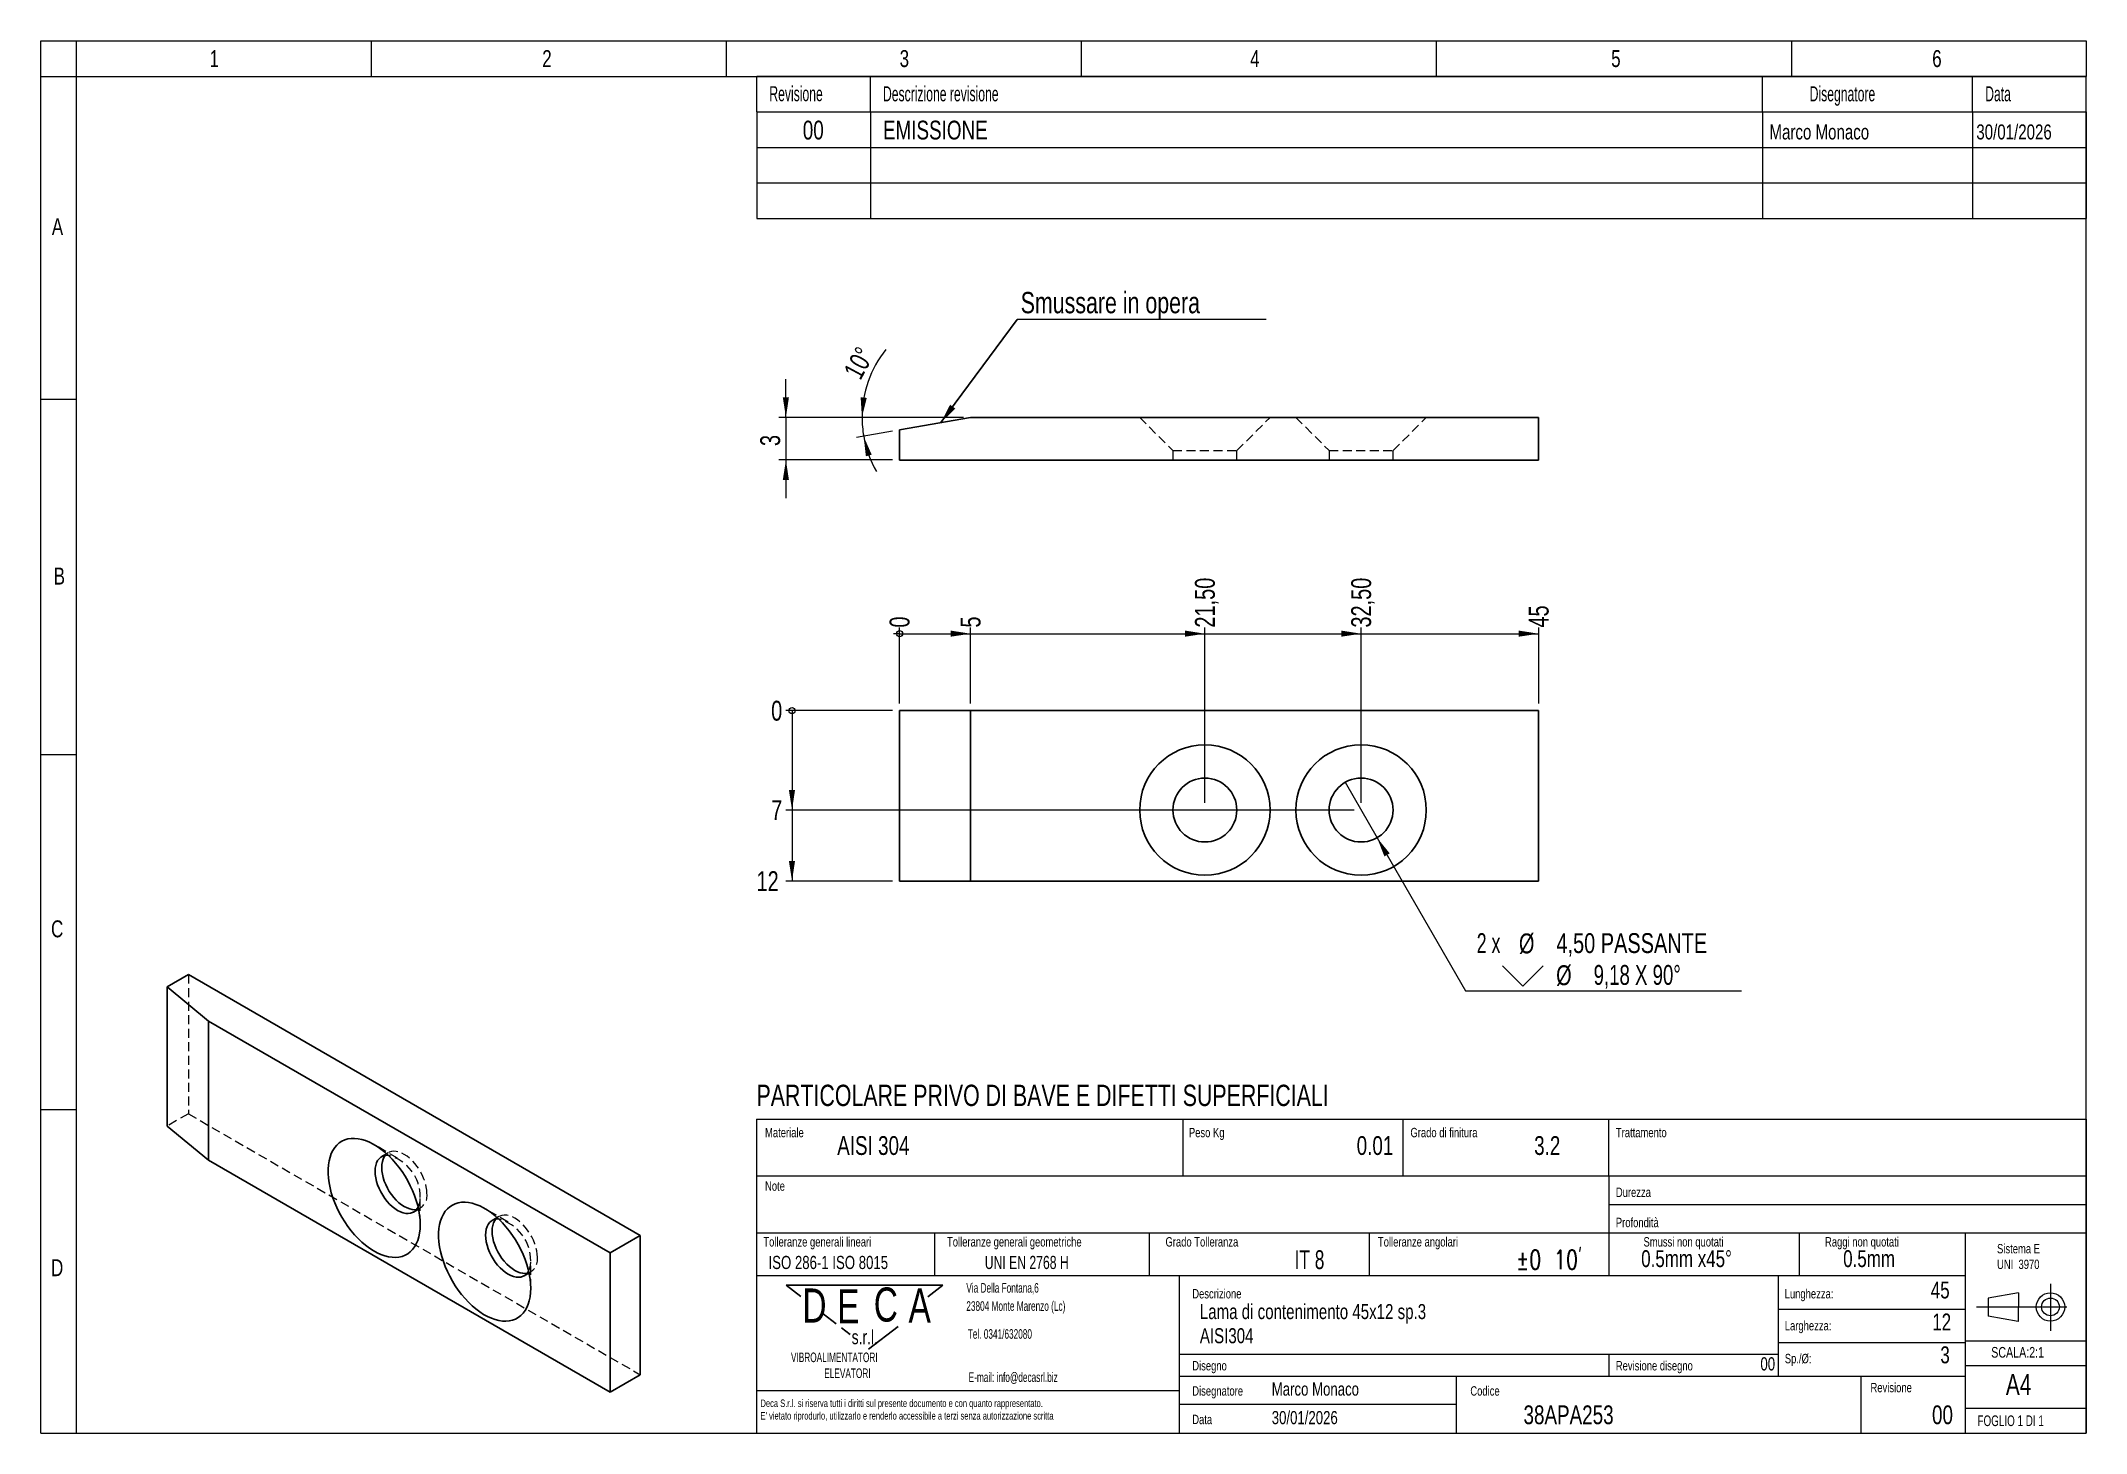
# Model space of a CAD drawing. Header units: millimetres. Extents: x 2 to 146, y 3 to 101.
import ezdxf

# ---------------------------------------------------------------- set-up
doc = ezdxf.new("R2010")
doc.units = ezdxf.units.MM
doc.header["$LTSCALE"] = 0.5
doc.linetypes.add('CENTERX2', pattern=[20.32, 12.7, -2.54, 2.54, -2.54])
doc.linetypes.add('HIDDEN', pattern=[1.905, 1.27, -0.635])
doc.layers.add('FORMAT', color=7, linetype='Continuous')
doc.layers.add('TESTO', color=179, linetype='Continuous')
doc.styles.add('SLDTEXTSTYLE0', font='TXT', dxfattribs={"width": 0.75})
doc.styles.add('SLDTEXTSTYLE1', font='TXT', dxfattribs={"width": 0.605})
doc.styles.add('SLDTEXTSTYLE2', font='TXT', dxfattribs={"width": 0.75, "bigfont": 'bigfont'})
doc.styles.add('SLDTEXTSTYLE3', font='TXT', dxfattribs={"width": 0.6875})
doc.styles.add('SLDTEXTSTYLE4', font='TXT', dxfattribs={"width": 0.732984})
doc.styles.add('SLDTEXTSTYLE5', font='TXT', dxfattribs={"width": 0.643617})
doc.styles.add('SLDTEXTSTYLE6', font='TXT', dxfattribs={"width": 0.692308})
doc.styles.add('SLDTEXTSTYLE7', font='TXT', dxfattribs={"width": 0.666667})
doc.styles.add('SLDTEXTSTYLE8', font='TXT', dxfattribs={"width": 0.7})
doc.dimstyles.new('SLDDIMSTYLE0', dxfattribs={"dimtxt": 1.4, "dimasz": 0.14359, "dimexe": 0, "dimexo": 0.0625, "dimgap": 0.35, "dimtad": 0, "dimtih": 1, "dimtoh": 1, "dimdec": 0, "dimrnd": 1e-09, "dimdsep": 46, "dimtxsty": 'SLDTEXTSTYLE0', "dimblk1": 'ORIGIN', "dimblk2": 'ORIGIN', "dimsah": 1, "dimcen": 0.09, "dimadec": 0, "dimazin": 2, "dimtfac": 1, "dimtdec": 0, "dimtofl": 0, "dimtmove": 0, "dimatfit": 3, "dimldrblk": 'ORIGIN', "dimfxl": 1, "dimfrac": 2, "dimtolj": 1, "dimtzin": 12, "dimarcsym": 0})
doc.dimstyles.new('SLDDIMSTYLE1', dxfattribs={"dimtxt": 1.4, "dimasz": 1.4, "dimexe": 0, "dimexo": 0.0625, "dimgap": 0.35, "dimtad": 0, "dimtih": 1, "dimtoh": 1, "dimrnd": 1e-09, "dimzin": 12, "dimdsep": 46, "dimtxsty": 'SLDTEXTSTYLE0', "dimsah": 1, "dimcen": 0.09, "dimadec": 0, "dimazin": 3, "dimtfac": 1, "dimtofl": 0, "dimtmove": 0, "dimatfit": 3, "dimfxl": 1, "dimfrac": 2, "dimtolj": 1, "dimtzin": 12, "dimarcsym": 0})
doc.dimstyles.new('SLDDIMSTYLE2', dxfattribs={"dimtxt": 1.4, "dimasz": 1.4, "dimexe": 0, "dimexo": 0.0625, "dimgap": 0.35, "dimtad": 0, "dimtih": 1, "dimtoh": 1, "dimrnd": 1e-09, "dimzin": 4, "dimdsep": 46, "dimtxsty": 'SLDTEXTSTYLE0', "dimblk1": 'NONE', "dimsah": 1, "dimcen": 0, "dimadec": 0, "dimazin": 1, "dimtfac": 1, "dimtmove": 0, "dimatfit": 3, "dimldrblk": 'NONE', "dimfxl": 1, "dimfrac": 2, "dimtolj": 1, "dimtzin": 12, "dimarcsym": 0})
doc.dimstyles.new('SLDDIMSTYLE3', dxfattribs={"dimtxt": 1.4, "dimasz": 1.4, "dimexe": 0, "dimexo": 0.0625, "dimgap": 0.35, "dimtad": 1, "dimdec": 4, "dimlfac": 0.5, "dimzin": 12, "dimdsep": 46, "dimtxsty": 'SLDTEXTSTYLE0', "dimsah": 1, "dimcen": 0.09, "dimazin": 3, "dimtfac": 1, "dimtofl": 0, "dimtmove": 0, "dimatfit": 3, "dimfxl": 1, "dimfrac": 2, "dimtolj": 1, "dimtzin": 12, "dimarcsym": 0})
doc.dimstyles.new('SLDDIMSTYLE4', dxfattribs={"dimtxt": 1.4, "dimasz": 1.4, "dimexe": 0, "dimexo": 0.0625, "dimgap": 0.35, "dimtad": 1, "dimrnd": 1e-09, "dimzin": 12, "dimdsep": 46, "dimtxsty": 'SLDTEXTSTYLE0', "dimsah": 1, "dimcen": 0.09, "dimadec": 0, "dimazin": 3, "dimtfac": 1, "dimtmove": 0, "dimatfit": 0, "dimfxl": 1, "dimfrac": 2, "dimtolj": 1, "dimtzin": 12, "dimarcsym": 0})
doc.dimstyles.new('SLDDIMSTYLE5', dxfattribs={"dimtxt": 0.18, "dimasz": 1.4, "dimexe": 0, "dimexo": 0.0625, "dimgap": 0, "dimtad": 0, "dimtih": 1, "dimtoh": 1, "dimdec": 0, "dimrnd": 1e-09, "dimzin": 0, "dimdsep": 46, "dimtxsty": 'Standard', "dimsah": 1, "dimcen": 0.09, "dimadec": 0, "dimazin": 0, "dimtfac": 1.4, "dimtdec": 0, "dimtofl": 0, "dimtmove": 0, "dimatfit": 3, "dimfxl": 1, "dimfrac": 2, "dimtolj": 1, "dimtzin": 0, "dimarcsym": 0})

# ---------------------------------------------------------------- blocks, each defined once
blk = doc.blocks.new('SW_NOTE_0')
at = {"color": 0, "linetype": 'Continuous', "lineweight": 0, "insert": (0, 19.3), "char_height": 15, "attachment_point": 1, "style": 'SLDTEXTSTYLE0'}
blk.add_mtext('PARTICOLARE PRIVO DI BAVE E DIFETTI SUPERFICIALI', dxfattribs=at)
blk = doc.blocks.new('Particolare privo di bave e dif.sup.')
at = {"color": 7, "linetype": 'Continuous', "lineweight": 0}
blk.add_blockref('SW_NOTE_0', (1.4, -1), dxfattribs=at)
blk = doc.blocks.new('_Origin')
at = {"color": 0, "linetype": 'ByBlock', "lineweight": -2}
blk.add_line((0, 0), (-1, 0), dxfattribs=at)
blk.add_circle((0, 0), 0.5, dxfattribs=at)
blk = doc.blocks.new('_D')
at = {"color": 7, "linetype": 'Continuous', "lineweight": 0}
blk.add_line((62.71, 54.66), (62.71, 60), dxfattribs=at)
at = {"color": 7, "linetype": 'Continuous', "lineweight": 18, "xscale": 0.4307692308, "yscale": 0.4307692308}
blk.add_blockref('_Origin', (62.71, 59.57), dxfattribs=at)
at = {"color": 7, "linetype": 'Continuous', "lineweight": 18, "insert": (62.01, 60), "char_height": 1.4, "attachment_point": 1, "rotation": 90, "style": 'SLDTEXTSTYLE0'}
blk.add_mtext('0', dxfattribs=at)
blk = doc.blocks.new('_D_1')
at = {"color": 7, "linetype": 'Continuous', "lineweight": 0}
for p, q in [((62.71, 59.57), (67.71, 59.57)), ((67.71, 54.66), (67.71, 60))]:
    blk.add_line(p, q, dxfattribs=at)
at = {"color": 7, "linetype": 'Continuous', "lineweight": 18}
blk.add_solid([(67.71, 59.57), (66.31, 59.79), (66.31, 59.36)], dxfattribs=at)
at = {"color": 7, "linetype": 'Continuous', "lineweight": 18, "insert": (67.01, 60), "char_height": 1.4, "attachment_point": 1, "rotation": 90, "style": 'SLDTEXTSTYLE0'}
blk.add_mtext('5', dxfattribs=at)
blk = doc.blocks.new('_D_2')
at = {"color": 7, "linetype": 'Continuous', "lineweight": 0}
for p, q in [((67.71, 59.57), (84.21, 59.57)), ((84.21, 47.66), (84.21, 60))]:
    blk.add_line(p, q, dxfattribs=at)
at = {"color": 7, "linetype": 'Continuous', "lineweight": 18}
blk.add_solid([(84.21, 59.57), (82.81, 59.79), (82.81, 59.36)], dxfattribs=at)
at = {"color": 7, "linetype": 'Continuous', "lineweight": 18, "insert": (83.51, 60), "char_height": 1.4, "attachment_point": 1, "rotation": 90, "style": 'SLDTEXTSTYLE0'}
blk.add_mtext('21,50', dxfattribs=at)
blk = doc.blocks.new('_D_3')
at = {"color": 7, "linetype": 'Continuous', "lineweight": 0}
for p, q in [((84.21, 59.57), (95.21, 59.57)), ((95.21, 47.66), (95.21, 60))]:
    blk.add_line(p, q, dxfattribs=at)
at = {"color": 7, "linetype": 'Continuous', "lineweight": 18}
blk.add_solid([(95.21, 59.57), (93.81, 59.79), (93.81, 59.36)], dxfattribs=at)
at = {"color": 7, "linetype": 'Continuous', "lineweight": 18, "insert": (94.51, 60), "char_height": 1.4, "attachment_point": 1, "rotation": 90, "style": 'SLDTEXTSTYLE0'}
blk.add_mtext('32,50', dxfattribs=at)
blk = doc.blocks.new('_D_4')
at = {"color": 7, "linetype": 'Continuous', "lineweight": 0}
for p, q in [((95.21, 59.57), (107.71, 59.57)), ((107.71, 54.66), (107.71, 60))]:
    blk.add_line(p, q, dxfattribs=at)
at = {"color": 7, "linetype": 'Continuous', "lineweight": 18}
blk.add_solid([(107.71, 59.57), (106.31, 59.79), (106.31, 59.36)], dxfattribs=at)
at = {"color": 7, "linetype": 'Continuous', "lineweight": 18, "insert": (107.01, 60), "char_height": 1.4, "attachment_point": 1, "rotation": 90, "style": 'SLDTEXTSTYLE0'}
blk.add_mtext('45', dxfattribs=at)
blk = doc.blocks.new('_D_5')
at = {"color": 7, "linetype": 'Continuous', "lineweight": 0}
blk.add_line((62.21, 54.16), (54.71, 54.16), dxfattribs=at)
at = {"color": 7, "linetype": 'Continuous', "lineweight": 18, "xscale": 0.4307692308, "yscale": 0.4307692308}
blk.add_blockref('_Origin', (55.14, 54.16), dxfattribs=at)
at = {"color": 7, "linetype": 'Continuous', "lineweight": 18, "insert": (53.67, 54.85), "char_height": 1.4, "attachment_point": 1, "style": 'SLDTEXTSTYLE0'}
blk.add_mtext('0', dxfattribs=at)
blk = doc.blocks.new('_D_6')
at = {"color": 7, "linetype": 'Continuous', "lineweight": 0}
for p, q in [((55.14, 54.16), (55.14, 47.16)), ((94.71, 47.16), (54.71, 47.16))]:
    blk.add_line(p, q, dxfattribs=at)
at = {"color": 7, "linetype": 'Continuous', "lineweight": 18}
blk.add_solid([(55.14, 47.16), (55.35, 48.56), (54.92, 48.56)], dxfattribs=at)
at = {"color": 7, "linetype": 'Continuous', "lineweight": 18, "insert": (53.67, 47.85), "char_height": 1.4, "attachment_point": 1, "style": 'SLDTEXTSTYLE0'}
blk.add_mtext('7', dxfattribs=at)
blk = doc.blocks.new('_D_7')
at = {"color": 7, "linetype": 'Continuous', "lineweight": 0}
for p, q in [((55.14, 47.16), (55.14, 42.16)), ((62.21, 42.16), (54.71, 42.16))]:
    blk.add_line(p, q, dxfattribs=at)
at = {"color": 7, "linetype": 'Continuous', "lineweight": 18}
blk.add_solid([(55.14, 42.16), (55.35, 43.56), (54.92, 43.56)], dxfattribs=at)
at = {"color": 7, "linetype": 'Continuous', "lineweight": 18, "insert": (52.64, 42.85), "char_height": 1.4, "attachment_point": 1, "style": 'SLDTEXTSTYLE0'}
blk.add_mtext('12', dxfattribs=at)
blk = doc.blocks.new('SW_SYMBOL_HOLE_SINK')
at = {"color": 0, "linetype": 'Continuous', "lineweight": 18}
for p, q in [((0, 437.5), (400, 37.5)), ((400, 37.5), (800, 437.5))]:
    blk.add_line(p, q, dxfattribs=at)
blk = doc.blocks.new('_D_8')
at = {"color": 7, "linetype": 'Continuous', "lineweight": 0}
for p, q in [((94.08, 49.11), (96.33, 45.21)), ((96.33, 45.21), (102.56, 34.42)), ((102.56, 34.42), (121.99, 34.42))]:
    blk.add_line(p, q, dxfattribs=at)
at = {"color": 7, "linetype": 'Continuous', "lineweight": 18}
blk.add_solid([(96.33, 45.21), (96.85, 43.89), (97.22, 44.11)], dxfattribs=at)
at = {"color": 7, "linetype": 'Continuous', "lineweight": 18, "xscale": 0.0035765625, "yscale": 0.0035765625, "zscale": 0.0035765625}
blk.add_blockref('SW_SYMBOL_HOLE_SINK', (105.16, 34.62), dxfattribs=at)
at = {"color": 7, "linetype": 'Continuous', "lineweight": 18, "char_height": 1.4, "attachment_point": 1}
for s, insert, style in [('2 x', (103.35, 38.49), 'SLDTEXTSTYLE7'), ('%%c', (106.32, 38.47), 'SLDTEXTSTYLE0'), ('4,50 PASSANTE', (108.96, 38.49), 'SLDTEXTSTYLE0'), ('%%c', (108.94, 36.23), 'SLDTEXTSTYLE0'), ('9,18 X 90°', (111.58, 36.25), 'SLDTEXTSTYLE8')]:
    blk.add_mtext(s, dxfattribs=dict(at, insert=insert, style=style))
blk = doc.blocks.new('_None')
blk = doc.blocks.new('_D_9')
at = {"color": 7, "linetype": 'Continuous', "lineweight": 0}
for p, q in [((67.21, 74.8), (59.56, 74.8)), ((62.22, 73.83), (59.69, 73.38))]:
    blk.add_line(p, q, dxfattribs=at)
at = {"color": 7, "linetype": 'Continuous', "lineweight": 18}
for start, end in [(141.3477, 180), (180, 190), (190, 209.9137)]:
    blk.add_arc((67.71, 74.8), 7.64, start, end, dxfattribs=at)
for points in [[(60.06, 74.8), (60.4, 76.17), (59.97, 76.21)], [(60.18, 73.47), (60.34, 72.06), (60.75, 72.17)]]:
    blk.add_solid(points, dxfattribs=at)
at = {"color": 7, "linetype": 'Continuous', "lineweight": 18, "insert": (58.72, 78.02), "char_height": 1.4, "attachment_point": 1, "rotation": 61.7815, "style": 'SLDTEXTSTYLE0'}
blk.add_mtext('10°', dxfattribs=at)
blk = doc.blocks.new('_D_10')
at = {"color": 7, "linetype": 'Continuous', "lineweight": 0}
for p, q in [((54.71, 74.8), (54.71, 77.49)), ((67.21, 74.8), (54.21, 74.8)), ((54.71, 74.8), (54.71, 71.8)), ((62.21, 71.8), (54.21, 71.8)), ((54.71, 71.8), (54.71, 69.1))]:
    blk.add_line(p, q, dxfattribs=at)
at = {"color": 7, "linetype": 'Continuous', "lineweight": 18}
for points in [[(54.71, 74.8), (54.92, 76.2), (54.49, 76.2)], [(54.71, 71.8), (54.49, 70.4), (54.92, 70.4)]]:
    blk.add_solid(points, dxfattribs=at)
at = {"color": 7, "linetype": 'Continuous', "lineweight": 18, "insert": (52.9, 72.78), "char_height": 1.4, "attachment_point": 1, "rotation": 90, "style": 'SLDTEXTSTYLE0'}
blk.add_mtext('3', dxfattribs=at)
blk = doc.blocks.new('SW_NOTE_0_1')
at = {"color": 0, "linetype": 'Continuous', "lineweight": 0}
blk.add_line((17.52, 0), (0, 0), dxfattribs=at)
at = {"color": 0, "linetype": 'Continuous', "lineweight": 0, "insert": (0.24, 1.94), "char_height": 1.5, "attachment_point": 1, "style": 'SLDTEXTSTYLE0'}
blk.add_mtext('Smussare in opera', dxfattribs=at)

msp = doc.modelspace()

# ---------------------------------------------------------------- linework, layer by layer
at = {"color": 7, "linetype": 'Continuous', "lineweight": 18}
for p, q in [((2.25361, 98.79913), (2.25361, 101.29913)), ((2.25361, 101.29913), (4.75361, 101.29913)), ((4.75361, 101.29913), (146.25361, 101.29913)), ((4.75361, 98.79913), (4.75361, 101.29913)), ((25.50361, 101.29913), (25.50361, 98.79913)), ((50.50361, 101.29913), (50.50361, 98.79913)), ((75.50361, 101.29913), (75.50361, 98.79913)), ((100.50361, 101.29913), (100.50361, 98.79913)), ((125.50361, 101.29913), (125.50361, 98.79913)), ((146.25361, 101.29913), (146.25361, 98.79913)), ((2.25361, 3.29913), (2.25361, 98.79913)), ((2.25361, 98.79913), (4.75361, 98.79913)), ((4.75361, 3.29913), (4.75361, 98.79913)), ((4.75361, 98.79913), (146.25361, 98.79913)), ((146.25361, 98.79913), (52.65361, 98.79913)), ((52.65361, 98.79913), (146.25361, 98.79913)), ((52.65361, 96.29913), (52.65361, 98.79913)), ((52.65361, 98.79913), (146.25361, 98.79913)), ((60.65361, 96.29913), (60.65361, 98.79913)), ((123.45956, 96.29913), (123.45956, 98.79913)), ((138.25361, 96.29913), (138.25361, 98.79913)), ((146.25361, 3.29913), (146.25361, 98.79913)), ((146.25361, 96.29913), (146.25361, 98.79913)), ((146.25361, 96.29913), (146.25361, 98.79913)), ((52.65361, 96.29913), (146.25361, 96.29913)), ((52.65361, 96.29913), (52.65361, 88.79913)), ((60.65361, 96.29913), (60.65361, 88.79913)), ((123.45956, 96.29913), (123.45956, 88.79913)), ((138.25361, 96.29913), (138.25361, 88.79913)), ((146.25361, 96.29913), (146.25361, 88.79913)), ((146.25361, 96.29913), (146.25361, 88.79913)), ((52.65361, 93.79913), (146.25361, 93.79913)), ((52.65361, 91.29913), (146.25361, 91.29913)), ((52.65361, 88.79913), (146.25361, 88.79913)), ((4.75361, 76.04913), (2.25361, 76.04913)), ((4.75361, 51.04913), (2.25361, 51.04913)), ((4.75361, 26.04913), (2.25361, 26.04913)), ((52.6481, 25.40039), (52.6481, 3.30039)), ((52.6481, 25.40039), (146.24824, 25.40039)), ((82.6481, 25.40039), (82.6481, 21.40039)), ((98.1481, 25.40039), (98.1481, 21.40039)), ((112.6481, 21.40039), (112.6481, 25.40039)), ((146.24824, 25.40039), (146.24824, 3.30039)), ((146.25361, 25.39913), (146.25361, 3.29913)), ((52.6481, 21.40039), (146.24824, 21.40039)), ((112.6481, 21.40039), (112.6481, 17.39993)), ((112.6481, 19.40039), (146.24824, 19.40039)), ((52.6481, 17.39993), (146.24824, 17.39993)), ((65.18136, 17.39993), (65.18136, 14.40039)), ((80.28011, 17.39993), (80.28011, 14.40039)), ((95.77015, 17.39993), (95.77015, 14.40039)), ((112.65632, 17.39993), (112.65632, 14.40039)), ((126.05389, 17.39993), (126.05389, 14.40039)), ((137.7481, 17.39993), (137.7481, 3.30039)), ((52.6481, 14.40039), (82.3981, 14.40039)), ((82.3981, 14.40039), (82.3981, 3.30039)), ((82.3981, 14.40039), (137.7481, 14.40039)), ((124.56354, 14.40039), (124.56354, 12.03372)), ((141.48563, 13.16451), (139.35857, 12.78951)), ((141.48563, 13.16451), (141.47545, 11.16451)), ((124.56354, 12.03372), (124.56354, 9.66705)), ((124.56354, 12.03372), (137.7481, 12.03372)), ((139.35857, 12.78951), (139.35857, 11.53951)), ((141.47545, 11.16451), (139.35857, 11.53951)), ((82.3981, 8.85039), (124.56354, 8.85039)), ((112.65632, 8.85039), (112.65632, 7.30039)), ((124.56354, 9.66705), (124.56354, 7.30039)), ((124.56354, 9.66705), (137.7481, 9.66705)), ((137.7481, 9.80039), (146.24824, 9.80039)), ((137.74824, 9.80039), (146.24824, 9.80039)), ((137.74824, 9.80039), (137.74824, 3.30039)), ((82.3981, 7.30039), (137.7481, 7.30039)), ((101.90856, 7.30039), (101.90856, 3.30039)), ((130.40124, 7.30039), (130.40124, 3.30039)), ((137.74824, 8.05039), (146.24824, 8.05039)), ((52.6481, 6.30039), (82.43084, 6.30039)), ((101.90856, 5.30039), (82.3981, 5.30039)), ((137.74824, 5.05039), (146.24824, 5.05039)), ((2.25361, 3.29913), (4.75361, 3.29913)), ((4.75361, 3.29913), (146.25361, 3.29913)), ((52.6481, 3.30039), (146.24824, 3.30039)), ((52.64824, 3.30039), (146.24824, 3.30039)), ((52.65347, 3.29913), (146.25361, 3.29913))]:
    msp.add_line(p, q, dxfattribs=at)
at = {"color": 7, "linetype": 'Continuous', "lineweight": 25}
for p, q in [((67.70741, 74.79712), (62.70741, 73.91548)), ((62.70741, 71.79712), (62.70741, 73.91548)), ((67.70741, 74.79712), (107.70741, 74.79712)), ((107.70741, 71.79712), (107.70741, 74.79712)), ((62.70741, 71.79712), (107.70741, 71.79712)), ((62.70741, 42.15838), (62.70741, 54.15838)), ((62.70741, 54.15838), (67.70741, 54.15838)), ((67.70741, 54.15838), (67.70741, 42.15838)), ((107.70741, 54.15838), (67.70741, 54.15838)), ((107.70741, 42.15838), (107.70741, 54.15838)), ((67.70741, 42.15838), (62.70741, 42.15838)), ((67.70741, 42.15838), (107.70741, 42.15838)), ((12.63616, 35.57203), (11.13825, 34.7073)), ((11.13825, 34.7073), (14.05038, 32.3064)), ((11.13825, 24.90881), (11.13825, 34.7073)), ((44.45597, 17.20285), (12.63616, 35.57203)), ((42.33465, 15.97824), (14.05038, 32.3064)), ((14.05038, 32.3064), (14.05038, 22.50791)), ((14.05038, 22.50791), (11.13825, 24.90881)), ((14.05038, 22.50791), (42.33465, 6.17975)), ((44.45597, 17.20285), (42.33465, 15.97824)), ((42.33465, 6.17975), (42.33465, 15.97824)), ((44.45597, 7.40436), (44.45597, 17.20285)), ((44.45597, 7.40436), (42.33465, 6.17975))]:
    msp.add_line(p, q, dxfattribs=at)
at = {"color": 7, "linetype": 'HIDDEN', "lineweight": 18}
for p, q in [((79.61741, 74.79712), (81.95741, 72.45712)), ((86.45741, 72.45712), (88.79741, 74.79712)), ((90.61741, 74.79712), (92.95741, 72.45712)), ((97.45741, 72.45712), (99.79741, 74.79712)), ((81.95741, 72.45712), (86.45741, 72.45712)), ((81.95741, 72.45712), (81.95741, 71.79712)), ((86.45741, 71.79712), (86.45741, 72.45712)), ((92.95741, 72.45712), (97.45741, 72.45712)), ((92.95741, 72.45712), (92.95741, 71.79712)), ((97.45741, 71.79712), (97.45741, 72.45712)), ((12.63616, 35.57203), (12.63616, 25.77354)), ((12.63616, 25.77354), (11.13825, 24.90881)), ((12.63616, 25.77354), (44.45597, 7.40436)), ((27.37253, 22.64751), (25.71817, 23.60286)), ((26.71405, 23.02847), (26.24736, 22.75905)), ((28.49718, 18.86183), (28.96387, 19.13125)), ((28.96326, 17.98159), (28.96326, 19.89198)), ((35.1507, 18.15727), (33.49634, 19.11262)), ((34.49223, 18.53822), (34.02553, 18.26881)), ((36.27535, 14.37159), (36.74204, 14.641)), ((36.74143, 13.49134), (36.74143, 15.40174))]:
    msp.add_line(p, q, dxfattribs=at)
at = {"color": 7, "linetype": 'CENTERX2', "lineweight": 18}
for p, q in [((143.74498, 13.80482), (143.74498, 10.50737)), ((138.54844, 12.17881), (145.29727, 12.17881))]:
    msp.add_line(p, q, dxfattribs=at)
at = {"color": 7, "linetype": 'Continuous', "lineweight": 25, "flags": 128}
for points in [[(28.96326, 17.98159), (28.95188, 18.30178), (28.91781, 18.63286), (28.86129, 18.97252), (28.78273, 19.31837), (28.68266, 19.66799), (28.5618, 20.01892), (28.42099, 20.3687), (28.26121, 20.71489), (28.08359, 21.05504), (27.88938, 21.38677), (27.67994, 21.70777), (27.45673, 22.01576), (27.22132, 22.30861), (26.97537, 22.58425), (26.72059, 22.84074), (26.45878, 23.07629), (26.19177, 23.28925), (25.92143, 23.47812), (25.64967, 23.64158), (25.37838, 23.77849), (25.10947, 23.88787), (24.84483, 23.96897), (24.58631, 24.02121), (24.33572, 24.04423), (24.09483, 24.03787), (23.86532, 24.00217), (23.6488, 23.93738), (23.4468, 23.84396), (23.26072, 23.72256), (23.09188, 23.57404), (22.94145, 23.39943), (22.8105, 23.19996), (22.69994, 22.97703), (22.61054, 22.7322), (22.54294, 22.46719), (22.49761, 22.18387), (22.47487, 21.8842), (22.47487, 21.57031), (22.49761, 21.24439), (22.54294, 20.90872), (22.61054, 20.56566), (22.69994, 20.21762), (22.8105, 19.86704), (22.94145, 19.51638), (23.09188, 19.16809), (23.26072, 18.82462), (23.4468, 18.48839), (23.6488, 18.16173), (23.86532, 17.84696), (24.09483, 17.54628), (24.33572, 17.26179), (24.58631, 16.99549), (24.84483, 16.74925), (25.10947, 16.5248), (25.37838, 16.3237), (25.64967, 16.14738), (25.92143, 15.99707), (26.19177, 15.87382), (26.45878, 15.7785), (26.72059, 15.71177), (26.97537, 15.6741), (27.22132, 15.66576), (27.45673, 15.68681), (27.67994, 15.7371), (27.88938, 15.81627), (28.08359, 15.92378), (28.26121, 16.05886), (28.42099, 16.22057), (28.5618, 16.40777), (28.68266, 16.61916), (28.78273, 16.85324), (28.86129, 17.10838), (28.91781, 17.38279), (28.95188, 17.67454), (28.96326, 17.98159)], [(26.69623, 22.86382), (26.6329, 22.86405), (26.46848, 22.84419), (26.31725, 22.79467), (26.1814, 22.71622), (26.06291, 22.60998), (25.96352, 22.47749), (25.88467, 22.3207), (25.82751, 22.14189), (25.79288, 21.94366), (25.78128, 21.7289), (25.79288, 21.50075), (25.82751, 21.26254), (25.88467, 21.01773), (25.96352, 20.7699), (26.06291, 20.52266), (26.1814, 20.27962), (26.31725, 20.04432), (26.46848, 19.82019), (26.6329, 19.6105), (26.8081, 19.4183), (26.99152, 19.24641), (27.1805, 19.09733), (27.37227, 18.97323), (27.56404, 18.87591), (27.75302, 18.80681), (27.93644, 18.76692), (28.11164, 18.75684), (28.27605, 18.7767), (28.42729, 18.82621), (28.56314, 18.90467), (28.68163, 19.01091), (28.78102, 19.14339), (28.81238, 19.19815)], [(26.50517, 22.85139), (26.43021, 22.74691), (26.35136, 22.59012), (26.2942, 22.4113), (26.25957, 22.21307), (26.24797, 21.99832), (26.25957, 21.77017), (26.2942, 21.53195), (26.35136, 21.28714), (26.43021, 21.03931), (26.5296, 20.79208), (26.64809, 20.54903), (26.78394, 20.31373), (26.93517, 20.0896), (27.09959, 19.87991), (27.27479, 19.68772), (27.45821, 19.51583), (27.64719, 19.36674), (27.83896, 19.24264), (28.03073, 19.14533), (28.21971, 19.07622), (28.40313, 19.03634), (28.57833, 19.02625), (28.70606, 19.03891)], [(36.74143, 13.49134), (36.73005, 13.81153), (36.69598, 14.14262), (36.63947, 14.48228), (36.5609, 14.82813), (36.46084, 15.17775), (36.33997, 15.52868), (36.19916, 15.87846), (36.03938, 16.22464), (35.86177, 16.56479), (35.66756, 16.89653), (35.45811, 17.21752), (35.2349, 17.52552), (34.9995, 17.81836), (34.75354, 18.094), (34.49877, 18.35049), (34.23695, 18.58605), (33.96994, 18.79901), (33.69961, 18.98788), (33.42784, 19.15134), (33.15655, 19.28824), (32.88765, 19.39762), (32.623, 19.47872), (32.36448, 19.53096), (32.1139, 19.55399), (31.873, 19.54762), (31.64349, 19.51192), (31.42698, 19.44714), (31.22497, 19.35372), (31.0389, 19.23232), (30.87005, 19.08379), (30.71963, 18.90918), (30.58867, 18.70971), (30.47811, 18.48678), (30.38872, 18.24196), (30.32112, 17.97695), (30.27579, 17.69362), (30.25304, 17.39396), (30.25304, 17.08007), (30.27579, 16.75414), (30.32112, 16.41848), (30.38872, 16.07542), (30.47811, 15.72738), (30.58867, 15.3768), (30.71963, 15.02613), (30.87005, 14.67785), (31.0389, 14.33438), (31.22497, 13.99814), (31.42698, 13.67149), (31.64349, 13.35672), (31.873, 13.05603), (32.1139, 12.77154), (32.36448, 12.50524), (32.623, 12.259), (32.88765, 12.03455), (33.15655, 11.83346), (33.42784, 11.65714), (33.69961, 11.50683), (33.96994, 11.38357), (34.23695, 11.28825), (34.49877, 11.22152), (34.75354, 11.18386), (34.9995, 11.17552), (35.2349, 11.19657), (35.45811, 11.24686), (35.66756, 11.32603), (35.86177, 11.43353), (36.03938, 11.56861), (36.19916, 11.73032), (36.33997, 11.91753), (36.46084, 12.12891), (36.5609, 12.363), (36.63947, 12.61814), (36.69598, 12.89255), (36.73005, 13.1843), (36.74143, 13.49134)], [(34.47441, 18.37357), (34.41107, 18.3738), (34.24666, 18.35394), (34.09542, 18.30443), (33.95957, 18.22597), (33.84108, 18.11973), (33.74169, 17.98725), (33.66284, 17.83046), (33.60568, 17.65164), (33.57105, 17.45341), (33.55945, 17.23866), (33.57105, 17.01051), (33.60568, 16.77229), (33.66284, 16.52749), (33.74169, 16.27966), (33.84108, 16.03242), (33.95957, 15.78937), (34.09542, 15.55407), (34.24666, 15.32994), (34.41107, 15.12025), (34.58627, 14.92806), (34.76969, 14.75617), (34.95867, 14.60708), (35.15044, 14.48298), (35.34222, 14.38567), (35.53119, 14.31657), (35.71462, 14.27668), (35.88981, 14.26659), (36.05423, 14.28645), (36.20547, 14.33597), (36.34132, 14.41442), (36.4598, 14.52066), (36.5592, 14.65315), (36.59055, 14.70791)], [(34.28334, 18.36114), (34.20838, 18.25666), (34.12953, 18.09987), (34.07238, 17.92106), (34.03774, 17.72283), (34.02614, 17.50807), (34.03774, 17.27992), (34.07238, 17.04171), (34.12953, 16.7969), (34.20838, 16.54907), (34.30777, 16.30183), (34.42626, 16.05879), (34.56211, 15.82349), (34.71335, 15.59936), (34.87776, 15.38967), (35.05296, 15.19747), (35.23639, 15.02558), (35.42536, 14.8765), (35.61713, 14.7524), (35.80891, 14.65508), (35.99788, 14.58598), (36.18131, 14.54609), (36.3565, 14.53601), (36.48424, 14.54867)]]:
    msp.add_lwpolyline(points, dxfattribs=at)
at = {"color": 7, "linetype": 'HIDDEN', "lineweight": 18, "flags": 128}
for points in [[(29.42995, 20.1614), (29.41835, 20.38955), (29.38372, 20.62776), (29.32656, 20.87257), (29.24771, 21.1204), (29.14832, 21.36764), (29.02983, 21.61068), (28.89398, 21.84598), (28.74274, 22.07011), (28.57833, 22.2798), (28.40313, 22.47199), (28.21971, 22.64389), (28.03073, 22.79297), (27.83896, 22.91707), (27.64719, 23.01439), (27.45821, 23.08349), (27.27479, 23.12337), (27.09959, 23.13346), (26.93517, 23.1136), (26.78394, 23.06408), (26.64809, 22.98563), (26.5296, 22.87939), (26.50517, 22.85139)], [(37.20812, 15.67115), (37.19652, 15.8993), (37.16189, 16.13752), (37.10474, 16.38232), (37.02589, 16.63015), (36.92649, 16.87739), (36.80801, 17.12044), (36.67216, 17.35574), (36.52092, 17.57987), (36.3565, 17.78956), (36.18131, 17.98175), (35.99788, 18.15364), (35.80891, 18.30273), (35.61713, 18.42683), (35.42536, 18.52414), (35.23639, 18.59324), (35.05296, 18.63313), (34.87776, 18.64322), (34.71335, 18.62336), (34.56211, 18.57384), (34.42626, 18.49539), (34.30777, 18.38915), (34.28334, 18.36114)]]:
    msp.add_lwpolyline(points, dxfattribs=at)
at = {"color": 7, "linetype": 'Continuous', "lineweight": 25}
for centre, radius in [((84.20741, 47.15838), 4.59), ((95.20741, 47.15838), 4.59), ((84.20741, 47.15838), 2.25), ((95.20741, 47.15838), 2.25)]:
    msp.add_circle(centre, radius, dxfattribs=at)
at = {"color": 7, "linetype": 'Continuous', "lineweight": 18}
for radius in [1, 0.625]:
    msp.add_circle((143.74498, 12.17881), radius, dxfattribs=at)
at = {"color": 7, "linetype": 'HIDDEN', "lineweight": 18}
for centre, radius, start, end in [((25.92685, 19.9263), 3.0366, 359.3524714, 75.323027), ((28.43495, 20.00841), 1.00669, 285.6232994, 8.741141), ((27.49957, 19.84696), 1.46438, 333.7006544, 1.7617184), ((33.70502, 15.43606), 3.0366, 359.3524714, 75.323027), ((36.21312, 15.51817), 1.00669, 285.6232994, 8.741141), ((35.27774, 15.35672), 1.46438, 333.7006544, 1.7617184)]:
    msp.add_arc(centre, radius, start, end, dxfattribs=at)
at = {"layer": 'TESTO'}
for p, q in [((54.72386, 13.70439), (65.7594, 13.70439)), ((54.72386, 13.70439), (55.76206, 12.90683)), ((65.7594, 13.70439), (64.71209, 12.89983)), ((57.33862, 11.69568), (58.24215, 11.00158)), ((58.6243, 10.71396), (59.23498, 10.23603)), ((62.623, 10.81287), (60.52423, 9.20056))]:
    msp.add_line(p, q, dxfattribs=at)

# ---------------------------------------------------------------- block references
at = {"color": 7, "linetype": 'Continuous', "lineweight": 0}
msp.add_blockref('SW_NOTE_0_1', (71, 81.6875), dxfattribs=at)
at = {"color": 7, "linetype": 'Continuous', "xscale": 0.1, "yscale": 0.1, "zscale": 0.1}
msp.add_blockref('Particolare privo di bave e dif.sup.', (52.49747, 25.99208), dxfattribs=at)

# ---------------------------------------------------------------- texts
at = {"color": 7, "linetype": 'Continuous', "lineweight": 0}
for s, insert, char_height, attachment_point, style in [('1', (14.12813, 100.65065), 1.19063, 1, 'SLDTEXTSTYLE0'), ('2', (37.55132, 100.65065), 1.19063, 1, 'SLDTEXTSTYLE0'), ('3', (62.71703, 100.65065), 1.19063, 1, 'SLDTEXTSTYLE0'), ('4', (87.39692, 100.65065), 1.19063, 1, 'SLDTEXTSTYLE0'), ('5', (112.81356, 100.65065), 1.19063, 1, 'SLDTEXTSTYLE0'), ('6', (135.41795, 100.65065), 1.19063, 1, 'SLDTEXTSTYLE0'), ('Revisione', (53.54336, 98.11354), 1.058333, 1, 'SLDTEXTSTYLE1'), ('Descrizione revisione', (61.54435, 98.10438), 1.0583333, 1, 'SLDTEXTSTYLE1'), ('Disegnatore', (126.79072, 98.10438), 1.0583333, 1, 'SLDTEXTSTYLE1'), ('Data', (139.15002, 98.10438), 1.058333, 1, 'SLDTEXTSTYLE1'), ('00', (55.89732, 95.68393), 1.322917, 1, 'SLDTEXTSTYLE0'), ('EMISSIONE', (61.54435, 95.68393), 1.322917, 1, 'SLDTEXTSTYLE0'), ('Marco Monaco', (123.95941, 95.42077), 1.0583333, 1, 'SLDTEXTSTYLE0'), ('30/01/2026', (138.52403, 95.42077), 1.058333, 1, 'SLDTEXTSTYLE0'), ('A', (3.02413, 88.82027), 1.19063, 1, 'SLDTEXTSTYLE0'), ('B', (3.15643, 64.22279), 1.19063, 1, 'SLDTEXTSTYLE0'), ('C', (2.96681, 39.38967), 1.19063, 1, 'SLDTEXTSTYLE0'), ('Materiale', (53.2393, 24.78676), 0.661458, 1, 'SLDTEXTSTYLE0'), ('Peso Kg', (83.08285, 24.78676), 0.661458, 1, 'SLDTEXTSTYLE0'), ('Grado di finitura', (98.68083, 24.78676), 0.6614583, 1, 'SLDTEXTSTYLE0'), ('Trattamento', (113.1481, 24.78676), 0.6614583, 1, 'SLDTEXTSTYLE0'), ('AISI 304', (58.32034, 24.2018), 1.322917, 1, 'SLDTEXTSTYLE0'), ('0.01', (97.47788, 24.2018), 1.322917, 3, 'SLDTEXTSTYLE0'), ('3.2', (107.39131, 24.2018), 1.322917, 1, 'SLDTEXTSTYLE0'), ('Note', (53.2393, 21.02018), 0.661458, 1, 'SLDTEXTSTYLE0'), ('Durezza', (113.14363, 20.58119), 0.661458, 1, 'SLDTEXTSTYLE0'), ('Profondità', (113.14363, 18.45477), 0.661458, 1, 'SLDTEXTSTYLE0'), ('Tolleranze generali lineari', (53.12077, 17.0935), 0.6614583, 1, 'SLDTEXTSTYLE0'), ('Tolleranze generali geometriche', (66.05297, 17.0935), 0.6614583, 1, 'SLDTEXTSTYLE0'), ('Grado Tolleranza', (81.43294, 17.0935), 0.6614583, 1, 'SLDTEXTSTYLE0'), ('IT 8', (90.52702, 16.16814), 1.322917, 1, 'SLDTEXTSTYLE3'), ('Tolleranze angolari', (96.39333, 17.0935), 0.6614583, 1, 'SLDTEXTSTYLE0'), ('±0 10’', (106.10882, 16.16814), 1.322917, 1, 'SLDTEXTSTYLE2'), ('0.5mm x45°', (114.929, 16.174), 1.190625, 1, 'SLDTEXTSTYLE0'), ('Smussi non quotati', (115.08989, 17.0935), 0.6614583, 1, 'SLDTEXTSTYLE0'), ('Raggi non quotati', (127.87121, 17.0935), 0.6614583, 1, 'SLDTEXTSTYLE0'), ('0.5mm', (129.14966, 16.174), 1.190625, 1, 'SLDTEXTSTYLE0'), ('Sistema E^JUNI  3970', (139.98384, 16.6117), 0.6614583, 1, 'SLDTEXTSTYLE0'), ('D', (2.96681, 15.53594), 1.19063, 1, 'SLDTEXTSTYLE0'), ('ISO 286-1 ISO 8015', (53.48618, 15.7734), 0.9260417, 1, 'SLDTEXTSTYLE0'), ('UNI EN 2768 H', (68.71031, 15.7734), 0.9260417, 1, 'SLDTEXTSTYLE6'), ('Descrizione', (83.3184, 13.44023), 0.6614583, 1, 'SLDTEXTSTYLE0'), ('Lunghezza:', (125.03177, 13.44023), 0.661458, 1, 'SLDTEXTSTYLE0'), ('45', (136.64543, 13.96655), 1.190625, 3, 'SLDTEXTSTYLE0'), ('Lama di contenimento 45x12 sp.3', (83.85347, 12.38115), 1.0583333, 1, 'SLDTEXTSTYLE0'), ('12', (136.74986, 11.71619), 1.190625, 3, 'SLDTEXTSTYLE0'), ('AISI304', (83.85347, 10.68319), 1.058333, 1, 'SLDTEXTSTYLE0'), ('Larghezza:', (125.03974, 11.18987), 0.661458, 1, 'SLDTEXTSTYLE0'), ('00', (124.35718, 8.63555), 0.926042, 3, 'SLDTEXTSTYLE0'), ('Sp./Ø:', (125.03974, 8.87614), 0.661458, 1, 'SLDTEXTSTYLE0'), ('3', (136.65504, 9.40247), 1.19063, 3, 'SLDTEXTSTYLE0'), ('SCALA:2:1', (139.57343, 9.36025), 0.75, 1, 'SLDTEXTSTYLE0'), ('Disegno', (83.3184, 8.37239), 0.661458, 1, 'SLDTEXTSTYLE0'), ('Revisione disegno', (113.14363, 8.37239), 0.6614583, 1, 'SLDTEXTSTYLE0'), ('A4', (140.60741, 7.44693), 1.455208, 1, 'SLDTEXTSTYLE0'), ('Disegnatore', (83.3184, 6.59839), 0.6614583, 1, 'SLDTEXTSTYLE0'), ('Marco Monaco', (88.91623, 6.86155), 0.9260417, 1, 'SLDTEXTSTYLE0'), ('Codice', (102.89849, 6.59839), 0.661458, 1, 'SLDTEXTSTYLE0'), ('Revisione', (131.07313, 6.83417), 0.661458, 1, 'SLDTEXTSTYLE0'), ("Deca S.r.l. si riserva tutti i diritti sul presente documento e con quanto rappresentato.^JE' vietato riprodurlo, utilizzarlo e renderlo accessibile a terzi senza autorizzazione scritta", (52.91889, 5.66301), 0.52916667, 1, 'SLDTEXTSTYLE0'), ('Data', (83.3184, 4.58903), 0.661458, 1, 'SLDTEXTSTYLE0'), ('30/01/2026', (88.91623, 4.8522), 0.926042, 1, 'SLDTEXTSTYLE0'), ('38APA253', (106.64212, 5.24694), 1.322917, 1, 'SLDTEXTSTYLE0'), ('00', (136.88077, 5.24694), 1.322917, 3, 'SLDTEXTSTYLE0'), ('FOGLIO 1 DI 1', (138.60983, 4.54263), 0.75, 1, 'SLDTEXTSTYLE6')]:
    msp.add_mtext(s, dxfattribs=dict(at, insert=insert, char_height=char_height, attachment_point=attachment_point, style=style))
at = {"layer": 'FORMAT', "char_height": 0.675, "attachment_point": 1, "style": 'SLDTEXTSTYLE5'}
for s, insert in [('Via Della Fontana,6', (67.41099, 13.85979)), ('23804 Monte Marenzo (Lc)', (67.41099, 12.57991)), ('Tel. 0341/632080', (67.51144, 10.61333)), ('VIBROALIMENTATORI', (55.06586, 8.97048)), ('ELEVATORI', (57.41106, 7.84943)), ('E-mail: info@decasrl.biz', (67.57627, 7.57147))]:
    msp.add_mtext(s, dxfattribs=dict(at, insert=insert))
at = {"layer": 'TESTO', "attachment_point": 1, "style": 'SLDTEXTSTYLE4'}
for s, insert, char_height in [('D', (55.86952, 13.47798), 2.4), ('E', (58.32034, 13.42488), 2.4), ('C', (60.89479, 13.54798), 2.4), ('A', (63.34364, 13.47798), 2.4), ('s.r.l.', (59.33826, 10.55678), 1)]:
    msp.add_mtext(s, dxfattribs=dict(at, insert=insert, char_height=char_height))

# ---------------------------------------------------------------- dimensions: what is measured, and where the dimension line sits
at = {"color": 7, "linetype": 'Continuous', "lineweight": 18}
dim = msp.add_angular_dim_2l(base=(60.09158, 74.13082), line1=((67.70741, 74.79712), (62.70741, 73.91548)), line2=((107.70741, 74.79712), (67.70741, 74.79712)), dimstyle='SLDDIMSTYLE3', dxfattribs=at)
dim.commit()
dim.dimension.update_dxf_attribs({"geometry": '_D_9', "text_midpoint": (60.97108, 78.4119), "dimtype": 162})
dim = msp.add_linear_dim(base=(54.70741, 71.79712), p1=(67.70741, 74.79712), p2=(62.70741, 71.79712), angle=90, dimstyle='SLDDIMSTYLE4', dxfattribs=at)
dim.commit()
dim.dimension.update_dxf_attribs({"geometry": '_D_10', "text_midpoint": (54.70741, 73.29712), "dimtype": 160})
for feature_location, offset, dtype, origin, dimstyle, picture, middle in [((84.20741, 47.15838), (0, 12.84657), 1, (62.70741, 54.15838), 'SLDDIMSTYLE1', '_D_2', (84.20741, 62.33246)), ((95.20741, 47.15838), (0, 12.84657), 1, (62.70741, 54.15838), 'SLDDIMSTYLE1', '_D_3', (95.20741, 62.33246)), ((107.70741, 54.15838), (0, 5.84657), 1, (62.70741, 54.15838), 'SLDDIMSTYLE1', '_D_4', (107.70741, 61.0394)), ((62.7074061816, 54.1583829114), (0, 5.8465746669), 1, (62.7074061816, 54.1583829114), 'SLDDIMSTYLE0', '_D', (62.7074061816, 60.5221797937)), ((67.70741, 54.15838), (0, 5.84657), 1, (62.70741, 54.15838), 'SLDDIMSTYLE1', '_D_1', (67.70741, 60.52218)), ((62.7074061816, 54.1583829114), (-8, 0), 0, (62.7074061816, 54.1583829114), 'SLDDIMSTYLE0', '_D_5', (54.1901839662, 54.1583829114)), ((62.70741, 42.15838), (-8, 0), 0, (62.70741, 54.15838), 'SLDDIMSTYLE1', '_D_7', (53.67296, 42.15838)), ((95.20741, 47.15838), (-40.5, 0), 0, (62.70741, 54.15838), 'SLDDIMSTYLE1', '_D_6', (54.19018, 47.15838))]:
    dim = msp.add_ordinate_dim(feature_location=feature_location, offset=offset, dtype=dtype, origin=origin, dimstyle=dimstyle, dxfattribs=at)
    dim.commit()
    dim.dimension.update_dxf_attribs({"geometry": picture, "text_midpoint": middle})
dim = msp.add_diameter_dim_2p(p1=(94.08241, 49.10694), p2=(96.33241, 45.20983), text='2 x <> PASSANTE\\P{\\fGDT;w}%%c 9.18 X 90°\\P', dimstyle='SLDDIMSTYLE2', dxfattribs=at)
dim.commit()
dim.dimension.update_dxf_attribs({"geometry": '_D_8', "text_midpoint": (112.67053, 36.667), "dimtype": 163})

# ---------------------------------------------------------------- leaders
at = {"color": 7, "linetype": 'Continuous', "lineweight": 0}
msp.add_leader([(65.61973, 74.429), (71, 81.6875)], dimstyle='SLDDIMSTYLE5', dxfattribs=at)

doc.saveas('drawing.dxf')
